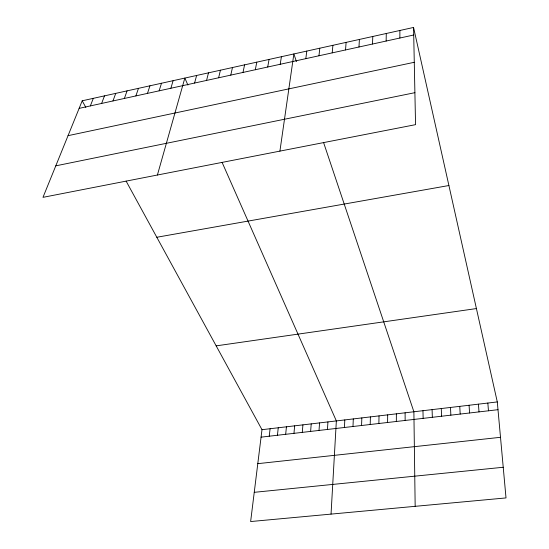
<?xml version="1.0" encoding="UTF-8"?>
<svg xmlns="http://www.w3.org/2000/svg" width="549" height="549" viewBox="0 0 549 549"><rect width="100%" height="100%" fill="white"/><g stroke="black" fill="none" stroke-linecap="round" stroke-linejoin="round"><path stroke-width="0.82" d="M396.351 421.474L396.371 413.836M387.594 422.483L387.676 414.866M386.146 41.045L386.276 33.489M378.879 423.499L379.023 415.881M370.204 424.501L370.403 416.897M361.578 425.502L361.832 417.913M372.51 44.03L372.785 36.474M352.986 426.498L353.302 418.921M344.436 427.493L344.806 419.923M358.977 47.001L359.396 39.439M331.04 514.111L336.352 420.918L222.098 162.394M327.451 429.455L327.938 421.913M319.017 430.437L319.559 422.902M345.541 49.945L346.096 42.383M310.624 431.411L311.221 423.883M302.266 432.379L302.924 424.864M332.207 52.869L332.9 45.306M293.955 433.339L294.662 425.839M285.672 434.3L286.441 426.806M277.437 435.254L278.254 427.774M318.969 55.778L319.793 48.209M269.23 436.208L270.101 428.735M126.119 181.122L261.99 429.689L250.632 521.55L506.013 497.922L497.291 401.93L413.562 27.45L82.213 100.796L42.987 197.345L415.552 124.657L413.562 27.45M305.827 58.661L306.781 51.084M279.915 151.119L293.866 53.946L296.419 61.57M280.203 64.274L281.411 56.698M267.713 67.012L269.051 59.436M255.319 69.737L256.774 62.154M243.001 72.434L244.573 64.857M230.772 75.117L232.467 67.534M218.626 77.78L220.437 70.197M206.568 80.428L208.49 72.845M194.586 83.057L196.617 75.467M157.405 175.021L184.835 78.082L187.916 85.054M170.869 88.252L173.127 80.669M159.135 90.832L161.495 83.242M147.475 93.385L149.946 85.802M135.891 95.924L138.465 88.341M124.39 98.449L127.066 90.866M112.964 100.954L115.743 93.371M101.613 103.445L104.495 95.862M90.338 105.916L93.316 98.34M79.138 108.373L413.713 34.999M68.049 135.672L414.275 62.291M55.785 165.846L414.9 92.678M156.808 237.264L448.904 185.521M216.169 345.863L476.415 308.565M261.99 429.689L497.291 401.93M261.07 437.155L497.998 409.691M257.79 463.665L500.503 437.306M254.249 492.323L503.227 467.268M82.213 100.796L85.843 107.426M323.512 142.342L413.884 411.771L415.168 506.329M487.835 403.048L488.473 410.789M478.433 404.153L479.002 411.887M469.072 405.258L469.573 412.985M459.76 406.356L460.192 414.07M450.496 407.454L450.859 415.154M441.272 408.538L441.574 416.231M432.097 409.623L432.331 417.302M422.97 410.7L423.135 418.365M405.107 412.807L405.148 420.452M399.871 30.483L399.878 38.032"/></g></svg>
